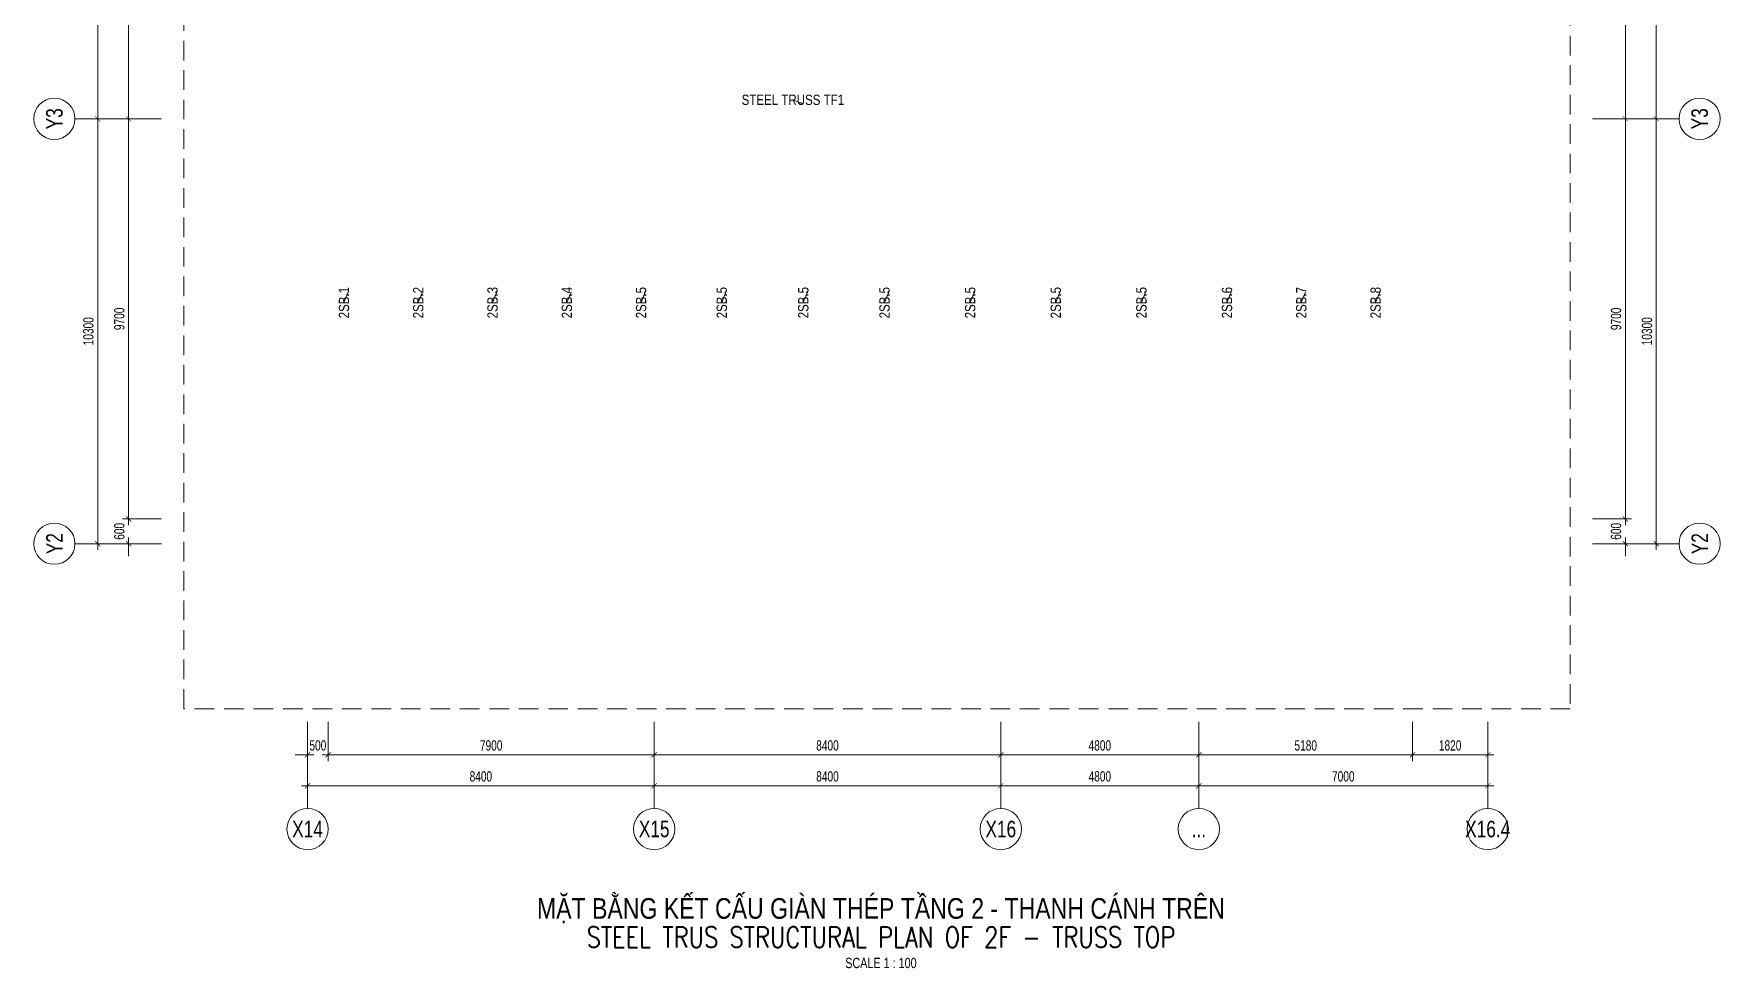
# Model space of a CAD drawing. Header units: millimetres. Extents: x 84463 to 294191, y -61495 to 44118.
# Drawn here: x 90013 to 130885, y -1193 to 21462 of the extents above; entities that cross this region are included whole.
import ezdxf
from ezdxf.enums import TextEntityAlignment as Align

# ---------------------------------------------------------------- set-up
doc = ezdxf.new("R2010")
doc.units = ezdxf.units.MM
doc.linetypes.add('CENTER2', pattern=[1.125, 0.75, -0.125, 0.125, -0.125])
doc.linetypes.add('HIDDEN2', pattern=[4.7625, 3.175, -1.5875])
for name, color, linetype, lineweight in [('$0$NDC_S_ANNO', 7, 'Continuous', 20), ('$0$NDC_S_DIM', 1, 'Continuous', 15), ('NDC_S_ANNO', 7, 'Continuous', 20), ('NDC_S_AXIS', 5, 'CENTER2', 13), ('NDC_S_BEAM NAME', 7, 'Continuous', 9), ('NDC_S_DIM', 1, 'Continuous', 15), ('NDC_S_ENG TITLE', 3, 'Continuous', 20), ('NDC_S_HIDDEN', 8, 'HIDDEN2', 13), ('NDC_S_SYMBOL', 1, 'Continuous', 15), ('NDC_S_TEXT SYMBOL', 7, 'Continuous', 20), ('NDC_S_VN TITLE', 6, 'Continuous', 35)]:
    doc.layers.add(name, color=color, linetype=linetype, lineweight=lineweight)
doc.styles.add('$0$ARIAL', font='arial.ttf', dxfattribs={"width": 0.8})
doc.styles.add('$0$NDC_DIM', font='', dxfattribs={"width": 0.75})
doc.styles.add('NDC_ANNO', font='', dxfattribs={"width": 0.8})
doc.styles.add('NDC_DIM', font='', dxfattribs={"width": 0.75})
doc.styles.add('NDC_EN TXT', font='romans.shx', dxfattribs={"width": 0.8})
doc.styles.add('NDC_VIE TXT', font='arial.ttf', dxfattribs={"width": 0.8})
doc.styles.get('$0$NDC_DIM').set_extended_font_data('Dotum')
doc.styles.get('NDC_ANNO').set_extended_font_data('Dotum')
doc.styles.get('NDC_DIM').set_extended_font_data('Dotum')
doc.dimstyles.new('$0$NDC_dim_iso', dxfattribs={"dimtxt": 2.5, "dimasz": 1, "dimexe": 1.5, "dimexo": 2.5, "dimgap": 1, "dimtad": 1, "dimdec": 0, "dimzin": 0, "dimdsep": 46, "dimtxsty": '$0$NDC_DIM', "dimblk": '$0$DIMMARK', "dimcen": 0.09, "dimdle": 1.2, "dimclrd": 1, "dimclre": 1, "dimclrt": 3, "dimadec": 0, "dimazin": 0, "dimtfac": 1, "dimtdec": 0, "dimtix": 1, "dimtofl": 0, "dimtmove": 0, "dimatfit": 3, "dimfxl": 8, "dimfxlon": 1, "dimtolj": 1, "dimtzin": 0, "dimarcsym": 0})
doc.dimstyles.new('NDC_dim_100', dxfattribs={"dimscale": 100, "dimtxt": 2.5, "dimasz": 1.5, "dimexe": 1.5, "dimexo": 2.5, "dimgap": 1, "dimtad": 1, "dimdec": 0, "dimzin": 0, "dimdsep": 46, "dimtxsty": 'NDC_DIM', "dimblk": 'DIMMARK', "dimcen": 0.09, "dimdle": 1.2, "dimclrd": 1, "dimclre": 1, "dimclrt": 3, "dimadec": 0, "dimazin": 0, "dimtfac": 1, "dimtdec": 0, "dimtix": 1, "dimtofl": 0, "dimtmove": 0, "dimatfit": 3, "dimfxl": 8, "dimfxlon": 1, "dimtolj": 1, "dimtzin": 0, "dimarcsym": 0})

# ---------------------------------------------------------------- blocks, each defined once
blk = doc.blocks.new('Drawing name_symbol')
at = {"layer": 'NDC_S_ENG TITLE', "style": 'NDC_EN TXT', "width": 0.8}
blk.add_attdef('SECTDET1', text='', height=5, dxfattribs=at).set_placement((0, 1.01), align=Align.CENTER)
at = {"layer": 'NDC_S_TEXT SYMBOL', "lineweight": 25, "style": 'NDC_ANNO', "width": 0.8}
blk.add_attdef('SSCALE', text='', height=2.5, dxfattribs=at).set_placement((0, -4), align=Align.CENTER)
at = {"layer": 'NDC_S_VN TITLE', "style": 'NDC_VIE TXT', "width": 0.8}
blk.add_attdef('SECTDET2', text='', height=5, dxfattribs=at).set_placement((0, 7.97), align=Align.CENTER)
blk = doc.blocks.new('$0$DIMMARK')
at = {"layer": '$0$NDC_S_DIM', "color": 1}
blk.add_line((-1.5, 0), (1, 0), dxfattribs=at)
at = {"layer": '$0$NDC_S_DIM', "color": 2, "const_width": 0.1}
blk.add_lwpolyline([(-0.42, -0.42), (0.42, 0.42)], dxfattribs=at)
blk = doc.blocks.new('DIMMARK')
at = {"layer": 'NDC_S_DIM', "color": 1}
blk.add_line((-1.5, 0), (1, 0), dxfattribs=at)
at = {"layer": 'NDC_S_DIM', "color": 2, "const_width": 0.1}
blk.add_lwpolyline([(-0.42, -0.42), (0.42, 0.42)], dxfattribs=at)
blk = doc.blocks.new('*D37')
at = {"layer": 'Defpoints', "color": 0, "transparency": 16777216}
for p in [(92313, 9700), (93649, 9700), (93649, 9100)]:
    blk.add_point(p, dxfattribs=at)
at = {"layer": 'NDC_S_DIM', "color": 1, "lineweight": -2, "transparency": 16777216}
for p, q in [((92313, 9850), (92313, 10000)), ((93113, 9700), (92163, 9700)), ((93113, 9100), (92163, 9100)), ((92313, 8950), (92313, 8800))]:
    blk.add_line(p, q, dxfattribs=at)
at = {"layer": 'NDC_S_DIM', "color": 1, "lineweight": -2, "transparency": 16777216, "xscale": 150, "yscale": 150, "zscale": 150}
for p, rotation in [((92313, 9700), 270), ((92313, 9100), 90)]:
    blk.add_blockref('DIMMARK', p, dxfattribs=dict(at, rotation=rotation))
at = {"layer": 'NDC_S_DIM', "color": 3, "transparency": 16777216, "insert": (92088, 9400), "char_height": 250, "attachment_point": 5, "rotation": 90, "style": 'NDC_DIM'}
blk.add_mtext('\\A1;600', dxfattribs=at)
blk = doc.blocks.new('*D38')
at = {"layer": 'Defpoints', "color": 0, "transparency": 16777216}
for p in [(92313, 19400), (93649, 19400), (93649, 9700)]:
    blk.add_point(p, dxfattribs=at)
at = {"layer": 'NDC_S_DIM', "color": 1, "lineweight": -2, "transparency": 16777216}
for p, q in [((93113, 19400), (92163, 19400)), ((92313, 9850), (92313, 19250)), ((93113, 9700), (92163, 9700))]:
    blk.add_line(p, q, dxfattribs=at)
at = {"layer": 'NDC_S_DIM', "color": 1, "lineweight": -2, "transparency": 16777216, "xscale": 150, "yscale": 150, "zscale": 150}
for p, rotation in [((92313, 19400), 90), ((92313, 9700), 270)]:
    blk.add_blockref('DIMMARK', p, dxfattribs=dict(at, rotation=rotation))
at = {"layer": 'NDC_S_DIM', "color": 3, "transparency": 16777216, "insert": (92088, 14550), "char_height": 250, "attachment_point": 5, "rotation": 90, "style": 'NDC_DIM'}
blk.add_mtext('\\A1;9700', dxfattribs=at)
blk = doc.blocks.new('*D39')
at = {"layer": 'Defpoints', "color": 0, "transparency": 16777216}
for p in [(92313, 28400), (93649, 28400), (93649, 19400)]:
    blk.add_point(p, dxfattribs=at)
at = {"layer": 'NDC_S_DIM', "color": 1, "lineweight": -2, "transparency": 16777216}
for p, q in [((93113, 28400), (92163, 28400)), ((92313, 19550), (92313, 28250)), ((93113, 19400), (92163, 19400))]:
    blk.add_line(p, q, dxfattribs=at)
at = {"layer": 'NDC_S_DIM', "color": 1, "lineweight": -2, "transparency": 16777216, "xscale": 150, "yscale": 150, "zscale": 150}
for p, rotation in [((92313, 28400), 90), ((92313, 19400), 270)]:
    blk.add_blockref('DIMMARK', p, dxfattribs=dict(at, rotation=rotation))
at = {"layer": 'NDC_S_DIM', "color": 3, "transparency": 16777216, "insert": (92088, 23900), "char_height": 250, "attachment_point": 5, "rotation": 90, "style": 'NDC_DIM'}
blk.add_mtext('\\A1;9000', dxfattribs=at)
blk = doc.blocks.new('*D43')
at = {"layer": 'Defpoints', "color": 0, "transparency": 16777216}
for p in [(93649, 28400), (91563, 19400), (93649, 19400)]:
    blk.add_point(p, dxfattribs=at)
at = {"layer": 'NDC_S_DIM', "color": 1, "lineweight": -2, "transparency": 16777216}
for p, q in [((92363, 28400), (91413, 28400)), ((91563, 28250), (91563, 19550)), ((92363, 19400), (91413, 19400))]:
    blk.add_line(p, q, dxfattribs=at)
at = {"layer": 'NDC_S_DIM', "color": 1, "lineweight": -2, "transparency": 16777216, "xscale": 150, "yscale": 150, "zscale": 150}
for p, rotation in [((91563, 28400), 90), ((91563, 19400), 270)]:
    blk.add_blockref('DIMMARK', p, dxfattribs=dict(at, rotation=rotation))
at = {"layer": 'NDC_S_DIM', "color": 3, "transparency": 16777216, "insert": (91338, 23900), "char_height": 250, "attachment_point": 5, "rotation": 90, "style": 'NDC_DIM'}
blk.add_mtext('\\A1;9000', dxfattribs=at)
blk = doc.blocks.new('*D44')
at = {"layer": 'Defpoints', "color": 0, "transparency": 16777216}
for p in [(93649, 19400), (91563, 9100), (93649, 9100)]:
    blk.add_point(p, dxfattribs=at)
at = {"layer": 'NDC_S_DIM', "color": 1, "lineweight": -2, "transparency": 16777216}
for p, q in [((92363, 19400), (91413, 19400)), ((91563, 19250), (91563, 9250)), ((92363, 9100), (91413, 9100))]:
    blk.add_line(p, q, dxfattribs=at)
at = {"layer": 'NDC_S_DIM', "color": 1, "lineweight": -2, "transparency": 16777216, "xscale": 150, "yscale": 150, "zscale": 150}
for p, rotation in [((91563, 19400), 90), ((91563, 9100), 270)]:
    blk.add_blockref('DIMMARK', p, dxfattribs=dict(at, rotation=rotation))
at = {"layer": 'NDC_S_DIM', "color": 3, "transparency": 16777216, "insert": (91338, 14250), "char_height": 250, "attachment_point": 5, "rotation": 90, "style": 'NDC_DIM'}
blk.add_mtext('\\A1;10300', dxfattribs=at)
blk = doc.blocks.new('*U18')
at = {"layer": 'NDC_S_SYMBOL'}
blk.add_line((-5, 0), (-9, 0), dxfattribs=at)
blk.add_circle((0, 0), 5, dxfattribs=at)
at = {"layer": 'NDC_S_TEXT SYMBOL', "color": 7, "style": 'NDC_ANNO', "width": 0.8}
blk.add_attdef('GRID', text='', height=4, rotation=90, dxfattribs=at).set_placement((0, 0), align=Align.MIDDLE)
blk = doc.blocks.new('*D21')
at = {"layer": 'Defpoints', "color": 0, "transparency": 16777216}
for p in [(127249, 9700), (128585, 9700), (127249, 9100)]:
    blk.add_point(p, dxfattribs=at)
at = {"layer": 'NDC_S_DIM', "color": 1, "lineweight": -2, "transparency": 16777216}
for p, q in [((128585, 9850), (128585, 10000)), ((127785, 9700), (128735, 9700)), ((127785, 9100), (128735, 9100)), ((128585, 8950), (128585, 8800))]:
    blk.add_line(p, q, dxfattribs=at)
at = {"layer": 'NDC_S_DIM', "color": 1, "lineweight": -2, "transparency": 16777216, "xscale": 150, "yscale": 150, "zscale": 150}
for p, rotation in [((128585, 9700), 270), ((128585, 9100), 90)]:
    blk.add_blockref('DIMMARK', p, dxfattribs=dict(at, rotation=rotation))
at = {"layer": 'NDC_S_DIM', "color": 3, "transparency": 16777216, "insert": (128360, 9400), "char_height": 250, "attachment_point": 5, "rotation": 90, "style": 'NDC_DIM'}
blk.add_mtext('\\A1;600', dxfattribs=at)
blk = doc.blocks.new('*D22')
at = {"layer": 'Defpoints', "color": 0, "transparency": 16777216}
for p in [(127249, 19400), (128585, 19400), (127249, 9700)]:
    blk.add_point(p, dxfattribs=at)
at = {"layer": 'NDC_S_DIM', "color": 1, "lineweight": -2, "transparency": 16777216}
for p, q in [((127785, 19400), (128735, 19400)), ((128585, 9850), (128585, 19250)), ((127785, 9700), (128735, 9700))]:
    blk.add_line(p, q, dxfattribs=at)
at = {"layer": 'NDC_S_DIM', "color": 1, "lineweight": -2, "transparency": 16777216, "xscale": 150, "yscale": 150, "zscale": 150}
for p, rotation in [((128585, 19400), 90), ((128585, 9700), 270)]:
    blk.add_blockref('DIMMARK', p, dxfattribs=dict(at, rotation=rotation))
at = {"layer": 'NDC_S_DIM', "color": 3, "transparency": 16777216, "insert": (128360, 14550), "char_height": 250, "attachment_point": 5, "rotation": 90, "style": 'NDC_DIM'}
blk.add_mtext('\\A1;9700', dxfattribs=at)
blk = doc.blocks.new('*D23')
at = {"layer": 'Defpoints', "color": 0, "transparency": 16777216}
for p in [(127249, 28400), (128585, 28400), (127249, 19400)]:
    blk.add_point(p, dxfattribs=at)
at = {"layer": 'NDC_S_DIM', "color": 1, "lineweight": -2, "transparency": 16777216}
for p, q in [((127785, 28400), (128735, 28400)), ((128585, 19550), (128585, 28250)), ((127785, 19400), (128735, 19400))]:
    blk.add_line(p, q, dxfattribs=at)
at = {"layer": 'NDC_S_DIM', "color": 1, "lineweight": -2, "transparency": 16777216, "xscale": 150, "yscale": 150, "zscale": 150}
for p, rotation in [((128585, 28400), 90), ((128585, 19400), 270)]:
    blk.add_blockref('DIMMARK', p, dxfattribs=dict(at, rotation=rotation))
at = {"layer": 'NDC_S_DIM', "color": 3, "transparency": 16777216, "insert": (128360, 23900), "char_height": 250, "attachment_point": 5, "rotation": 90, "style": 'NDC_DIM'}
blk.add_mtext('\\A1;9000', dxfattribs=at)
blk = doc.blocks.new('*D19')
at = {"layer": 'Defpoints', "color": 0, "transparency": 16777216}
for p in [(127249, 28400), (127249, 19400), (129335, 19400)]:
    blk.add_point(p, dxfattribs=at)
at = {"layer": 'NDC_S_DIM', "color": 1, "lineweight": -2, "transparency": 16777216}
for p, q in [((128535, 28400), (129485, 28400)), ((129335, 28250), (129335, 19550)), ((128535, 19400), (129485, 19400))]:
    blk.add_line(p, q, dxfattribs=at)
at = {"layer": 'NDC_S_DIM', "color": 1, "lineweight": -2, "transparency": 16777216, "xscale": 150, "yscale": 150, "zscale": 150}
for p, rotation in [((129335, 28400), 90), ((129335, 19400), 270)]:
    blk.add_blockref('DIMMARK', p, dxfattribs=dict(at, rotation=rotation))
at = {"layer": 'NDC_S_DIM', "color": 3, "transparency": 16777216, "insert": (129110, 23900), "char_height": 250, "attachment_point": 5, "rotation": 90, "style": 'NDC_DIM'}
blk.add_mtext('\\A1;9000', dxfattribs=at)
blk = doc.blocks.new('*D20')
at = {"layer": 'Defpoints', "color": 0, "transparency": 16777216}
for p in [(127249, 19400), (127249, 9100), (129335, 9100)]:
    blk.add_point(p, dxfattribs=at)
at = {"layer": 'NDC_S_DIM', "color": 1, "lineweight": -2, "transparency": 16777216}
for p, q in [((128535, 19400), (129485, 19400)), ((129335, 19250), (129335, 9250)), ((128535, 9100), (129485, 9100))]:
    blk.add_line(p, q, dxfattribs=at)
at = {"layer": 'NDC_S_DIM', "color": 1, "lineweight": -2, "transparency": 16777216, "xscale": 150, "yscale": 150, "zscale": 150}
for p, rotation in [((129335, 19400), 90), ((129335, 9100), 270)]:
    blk.add_blockref('DIMMARK', p, dxfattribs=dict(at, rotation=rotation))
at = {"layer": 'NDC_S_DIM', "color": 3, "transparency": 16777216, "insert": (129110, 14250), "char_height": 250, "attachment_point": 5, "rotation": 90, "style": 'NDC_DIM'}
blk.add_mtext('\\A1;10300', dxfattribs=at)
blk = doc.blocks.new('*D51')
at = {"layer": 'Defpoints', "color": 0, "transparency": 16777216}
for p in [(96649, 5100), (105049, 5100), (105049, 3232)]:
    blk.add_point(p, dxfattribs=at)
at = {"layer": 'NDC_S_DIM', "color": 1, "lineweight": -2, "transparency": 16777216}
for p, q in [((96649, 4032), (96649, 3082)), ((105049, 4032), (105049, 3082)), ((96799, 3232), (104899, 3232))]:
    blk.add_line(p, q, dxfattribs=at)
at = {"layer": 'NDC_S_DIM', "color": 1, "lineweight": -2, "transparency": 16777216, "xscale": 150, "yscale": 150, "zscale": 150, "rotation": 180}
blk.add_blockref('DIMMARK', (96649, 3232), dxfattribs=at)
at = {"layer": 'NDC_S_DIM', "color": 1, "lineweight": -2, "transparency": 16777216, "xscale": 150, "yscale": 150, "zscale": 150}
blk.add_blockref('DIMMARK', (105049, 3232), dxfattribs=at)
at = {"layer": 'NDC_S_DIM', "color": 3, "transparency": 16777216, "insert": (100849, 3458), "char_height": 250, "attachment_point": 5, "style": 'NDC_DIM'}
blk.add_mtext('\\A1;8400', dxfattribs=at)
blk = doc.blocks.new('*D52')
at = {"layer": 'Defpoints', "color": 0, "transparency": 16777216}
for p in [(105049, 5100), (113449, 5100), (113449, 3232)]:
    blk.add_point(p, dxfattribs=at)
at = {"layer": 'NDC_S_DIM', "color": 1, "lineweight": -2, "transparency": 16777216}
for p, q in [((105049, 4032), (105049, 3082)), ((113449, 4032), (113449, 3082)), ((105199, 3232), (113299, 3232))]:
    blk.add_line(p, q, dxfattribs=at)
at = {"layer": 'NDC_S_DIM', "color": 1, "lineweight": -2, "transparency": 16777216, "xscale": 150, "yscale": 150, "zscale": 150, "rotation": 180}
blk.add_blockref('DIMMARK', (105049, 3232), dxfattribs=at)
at = {"layer": 'NDC_S_DIM', "color": 1, "lineweight": -2, "transparency": 16777216, "xscale": 150, "yscale": 150, "zscale": 150}
blk.add_blockref('DIMMARK', (113449, 3232), dxfattribs=at)
at = {"layer": 'NDC_S_DIM', "color": 3, "transparency": 16777216, "insert": (109249, 3458), "char_height": 250, "attachment_point": 5, "style": 'NDC_DIM'}
blk.add_mtext('\\A1;8400', dxfattribs=at)
blk = doc.blocks.new('*D53')
at = {"layer": 'Defpoints', "color": 0, "transparency": 16777216}
for p in [(113449, 5100), (118249, 5100), (118249, 3232)]:
    blk.add_point(p, dxfattribs=at)
at = {"layer": 'NDC_S_DIM', "color": 1, "lineweight": -2, "transparency": 16777216}
for p, q in [((113449, 4032), (113449, 3082)), ((118249, 4032), (118249, 3082)), ((113599, 3232), (118099, 3232))]:
    blk.add_line(p, q, dxfattribs=at)
at = {"layer": 'NDC_S_DIM', "color": 1, "lineweight": -2, "transparency": 16777216, "xscale": 150, "yscale": 150, "zscale": 150, "rotation": 180}
blk.add_blockref('DIMMARK', (113449, 3232), dxfattribs=at)
at = {"layer": 'NDC_S_DIM', "color": 1, "lineweight": -2, "transparency": 16777216, "xscale": 150, "yscale": 150, "zscale": 150}
blk.add_blockref('DIMMARK', (118249, 3232), dxfattribs=at)
at = {"layer": 'NDC_S_DIM', "color": 3, "transparency": 16777216, "insert": (115849, 3458), "char_height": 250, "attachment_point": 5, "style": 'NDC_DIM'}
blk.add_mtext('\\A1;4800', dxfattribs=at)
blk = doc.blocks.new('*D54')
at = {"layer": 'Defpoints', "color": 0, "transparency": 16777216}
for p in [(118249, 5100), (125249, 5100), (125249, 3232)]:
    blk.add_point(p, dxfattribs=at)
at = {"layer": 'NDC_S_DIM', "color": 1, "lineweight": -2, "transparency": 16777216}
for p, q in [((118249, 4032), (118249, 3082)), ((125249, 4032), (125249, 3082)), ((118399, 3232), (125099, 3232))]:
    blk.add_line(p, q, dxfattribs=at)
at = {"layer": 'NDC_S_DIM', "color": 1, "lineweight": -2, "transparency": 16777216, "xscale": 150, "yscale": 150, "zscale": 150, "rotation": 180}
blk.add_blockref('DIMMARK', (118249, 3232), dxfattribs=at)
at = {"layer": 'NDC_S_DIM', "color": 1, "lineweight": -2, "transparency": 16777216, "xscale": 150, "yscale": 150, "zscale": 150}
blk.add_blockref('DIMMARK', (125249, 3232), dxfattribs=at)
at = {"layer": 'NDC_S_DIM', "color": 3, "transparency": 16777216, "insert": (121749, 3458), "char_height": 250, "attachment_point": 5, "style": 'NDC_DIM'}
blk.add_mtext('\\A1;7000', dxfattribs=at)
blk = doc.blocks.new('*U14')
at = {"layer": 'NDC_S_SYMBOL'}
blk.add_line((0, 5), (0, 9), dxfattribs=at)
blk.add_circle((0, 0), 5, dxfattribs=at)
at = {"layer": 'NDC_S_TEXT SYMBOL', "color": 7, "style": 'NDC_ANNO', "width": 0.8}
blk.add_attdef('GRID', text='', height=4, dxfattribs=at).set_placement((0, 0), align=Align.MIDDLE)
blk = doc.blocks.new('*D45')
at = {"layer": 'Defpoints', "color": 0, "transparency": 16777216}
for p in [(96649, 5100), (97149, 5100), (97149, 3982)]:
    blk.add_point(p, dxfattribs=at)
at = {"layer": 'NDC_S_DIM', "color": 1, "lineweight": -2, "transparency": 16777216}
for p, q in [((96649, 4782), (96649, 3832)), ((97149, 4782), (97149, 3832)), ((96499, 3982), (96349, 3982)), ((97299, 3982), (97449, 3982))]:
    blk.add_line(p, q, dxfattribs=at)
at = {"layer": 'NDC_S_DIM', "color": 1, "lineweight": -2, "transparency": 16777216, "xscale": 150, "yscale": 150, "zscale": 150}
blk.add_blockref('DIMMARK', (96649, 3982), dxfattribs=at)
at = {"layer": 'NDC_S_DIM', "color": 1, "lineweight": -2, "transparency": 16777216, "xscale": 150, "yscale": 150, "zscale": 150, "rotation": 180}
blk.add_blockref('DIMMARK', (97149, 3982), dxfattribs=at)
at = {"layer": 'NDC_S_DIM', "color": 3, "transparency": 16777216, "insert": (96899, 4208), "char_height": 250, "attachment_point": 5, "style": 'NDC_DIM'}
blk.add_mtext('\\A1;500', dxfattribs=at)
blk = doc.blocks.new('*D46')
at = {"layer": 'Defpoints', "color": 0, "transparency": 16777216}
for p in [(97149, 5100), (105049, 5100), (105049, 3982)]:
    blk.add_point(p, dxfattribs=at)
at = {"layer": 'NDC_S_DIM', "color": 1, "lineweight": -2, "transparency": 16777216}
for p, q in [((97149, 4782), (97149, 3832)), ((105049, 4782), (105049, 3832)), ((97299, 3982), (104899, 3982))]:
    blk.add_line(p, q, dxfattribs=at)
at = {"layer": 'NDC_S_DIM', "color": 1, "lineweight": -2, "transparency": 16777216, "xscale": 150, "yscale": 150, "zscale": 150, "rotation": 180}
blk.add_blockref('DIMMARK', (97149, 3982), dxfattribs=at)
at = {"layer": 'NDC_S_DIM', "color": 1, "lineweight": -2, "transparency": 16777216, "xscale": 150, "yscale": 150, "zscale": 150}
blk.add_blockref('DIMMARK', (105049, 3982), dxfattribs=at)
at = {"layer": 'NDC_S_DIM', "color": 3, "transparency": 16777216, "insert": (101099, 4208), "char_height": 250, "attachment_point": 5, "style": 'NDC_DIM'}
blk.add_mtext('\\A1;7900', dxfattribs=at)
blk = doc.blocks.new('*D47')
at = {"layer": 'Defpoints', "color": 0, "transparency": 16777216}
for p in [(105049, 5100), (113449, 5100), (113449, 3982)]:
    blk.add_point(p, dxfattribs=at)
at = {"layer": 'NDC_S_DIM', "color": 1, "lineweight": -2, "transparency": 16777216}
for p, q in [((105049, 4782), (105049, 3832)), ((113449, 4782), (113449, 3832)), ((105199, 3982), (113299, 3982))]:
    blk.add_line(p, q, dxfattribs=at)
at = {"layer": 'NDC_S_DIM', "color": 1, "lineweight": -2, "transparency": 16777216, "xscale": 150, "yscale": 150, "zscale": 150, "rotation": 180}
blk.add_blockref('DIMMARK', (105049, 3982), dxfattribs=at)
at = {"layer": 'NDC_S_DIM', "color": 1, "lineweight": -2, "transparency": 16777216, "xscale": 150, "yscale": 150, "zscale": 150}
blk.add_blockref('DIMMARK', (113449, 3982), dxfattribs=at)
at = {"layer": 'NDC_S_DIM', "color": 3, "transparency": 16777216, "insert": (109249, 4208), "char_height": 250, "attachment_point": 5, "style": 'NDC_DIM'}
blk.add_mtext('\\A1;8400', dxfattribs=at)
blk = doc.blocks.new('*D48')
at = {"layer": 'Defpoints', "color": 0, "transparency": 16777216}
for p in [(113449, 5100), (118249, 5100), (118249, 3982)]:
    blk.add_point(p, dxfattribs=at)
at = {"layer": 'NDC_S_DIM', "color": 1, "lineweight": -2, "transparency": 16777216}
for p, q in [((113449, 4782), (113449, 3832)), ((118249, 4782), (118249, 3832)), ((113599, 3982), (118099, 3982))]:
    blk.add_line(p, q, dxfattribs=at)
at = {"layer": 'NDC_S_DIM', "color": 1, "lineweight": -2, "transparency": 16777216, "xscale": 150, "yscale": 150, "zscale": 150, "rotation": 180}
blk.add_blockref('DIMMARK', (113449, 3982), dxfattribs=at)
at = {"layer": 'NDC_S_DIM', "color": 1, "lineweight": -2, "transparency": 16777216, "xscale": 150, "yscale": 150, "zscale": 150}
blk.add_blockref('DIMMARK', (118249, 3982), dxfattribs=at)
at = {"layer": 'NDC_S_DIM', "color": 3, "transparency": 16777216, "insert": (115849, 4208), "char_height": 250, "attachment_point": 5, "style": 'NDC_DIM'}
blk.add_mtext('\\A1;4800', dxfattribs=at)
blk = doc.blocks.new('*D49')
at = {"layer": 'Defpoints', "color": 0, "transparency": 16777216}
for p in [(118249, 5100), (123429, 5100), (123429, 3982)]:
    blk.add_point(p, dxfattribs=at)
at = {"layer": 'NDC_S_DIM', "color": 1, "lineweight": -2, "transparency": 16777216}
for p, q in [((118249, 4782), (118249, 3832)), ((123429, 4782), (123429, 3832)), ((118399, 3982), (123279, 3982))]:
    blk.add_line(p, q, dxfattribs=at)
at = {"layer": 'NDC_S_DIM', "color": 1, "lineweight": -2, "transparency": 16777216, "xscale": 150, "yscale": 150, "zscale": 150, "rotation": 180}
blk.add_blockref('DIMMARK', (118249, 3982), dxfattribs=at)
at = {"layer": 'NDC_S_DIM', "color": 1, "lineweight": -2, "transparency": 16777216, "xscale": 150, "yscale": 150, "zscale": 150}
blk.add_blockref('DIMMARK', (123429, 3982), dxfattribs=at)
at = {"layer": 'NDC_S_DIM', "color": 3, "transparency": 16777216, "insert": (120839, 4208), "char_height": 250, "attachment_point": 5, "style": 'NDC_DIM'}
blk.add_mtext('\\A1;5180', dxfattribs=at)
blk = doc.blocks.new('*D50')
at = {"layer": 'Defpoints', "color": 0, "transparency": 16777216}
for p in [(123429, 5100), (125249, 5100), (125249, 3982)]:
    blk.add_point(p, dxfattribs=at)
at = {"layer": 'NDC_S_DIM', "color": 1, "lineweight": -2, "transparency": 16777216}
for p, q in [((123429, 4782), (123429, 3832)), ((125249, 4782), (125249, 3832)), ((123579, 3982), (125099, 3982))]:
    blk.add_line(p, q, dxfattribs=at)
at = {"layer": 'NDC_S_DIM', "color": 1, "lineweight": -2, "transparency": 16777216, "xscale": 150, "yscale": 150, "zscale": 150, "rotation": 180}
blk.add_blockref('DIMMARK', (123429, 3982), dxfattribs=at)
at = {"layer": 'NDC_S_DIM', "color": 1, "lineweight": -2, "transparency": 16777216, "xscale": 150, "yscale": 150, "zscale": 150}
blk.add_blockref('DIMMARK', (125249, 3982), dxfattribs=at)
at = {"layer": 'NDC_S_DIM', "color": 3, "transparency": 16777216, "insert": (124339, 4208), "char_height": 250, "attachment_point": 5, "style": 'NDC_DIM'}
blk.add_mtext('\\A1;1820', dxfattribs=at)
blk = doc.blocks.new('*U17')
at = {"layer": '$0$NDC_S_ANNO', "ltscale": 0.8, "style": '$0$ARIAL', "width": 0.8, "flags": 1}
blk.add_attdef('CHU_THICH', text='', height=2.5, dxfattribs=at).set_placement((0, 0), align=Align.MIDDLE_CENTER)
at = {"layer": '$0$NDC_S_ANNO', "ltscale": 0.8, "style": '$0$ARIAL', "width": 0.8}
blk.add_attdef('TEN', text='', height=2.5, dxfattribs=at).set_placement((-2.58, 1.03), align=Align.MIDDLE_CENTER)
at = {"layer": 'Defpoints'}
blk.add_leader([(0, 0), (-2.58, 1.03)], dimstyle='$0$NDC_dim_iso', override={"dimgap": 0.625, "dimtad": 0}, dxfattribs=at)
blk = doc.blocks.new('Truc gian thep')
at = {"layer": 'NDC_S_AXIS'}
ref = blk.add_blockref('*U18', (90512.9, 19400), dxfattribs=dict(at, xscale=-100, yscale=100, zscale=100))
ref.add_attrib('GRID', 'Y3', dxfattribs={"layer": 'NDC_S_TEXT SYMBOL', "color": 7, "height": 400, "rotation": 90, "style": 'NDC_ANNO', "width": 0.8}).set_placement((90512.9, 19400), align=Align.MIDDLE)
at = {"layer": 'NDC_S_AXIS', "xscale": 100, "yscale": 100, "zscale": 100}
for name, p, values in [('*U18', (130385.2, 19400), {'GRID': 'Y3'}), ('*U18', (130385.2, 9100), {'GRID': 'Y2'}), ('*U14', (96649.1, 2182.5), {'GRID': 'X14'}), ('*U14', (105049.1, 2182.5), {'GRID': 'X15'}), ('*U14', (113449, 2182.5), {'GRID': 'X16'}), ('*U14', (118249.1, 2182.5), {'GRID': '...'}), ('*U14', (125249.1, 2182.5), {'GRID': 'X16.4'})]:
    blk.add_blockref(name, p, dxfattribs=at).add_auto_attribs(values)
at = {"layer": 'NDC_S_AXIS'}
ref = blk.add_blockref('*U18', (90512.9, 9100), dxfattribs=dict(at, xscale=-100, yscale=100, zscale=100))
ref.add_attrib('GRID', 'Y2', dxfattribs={"layer": 'NDC_S_TEXT SYMBOL', "color": 7, "height": 400, "rotation": 90, "style": 'NDC_ANNO', "width": 0.8}).set_placement((90512.9, 9100), align=Align.MIDDLE)
at = {"layer": 'NDC_S_DIM'}
for base, p1, p2, picture, middle in [((91562.9, 19400), (93649.1, 28400), (93649.1, 19400), '*D43', (91337.7, 23900)), ((92312.9, 28400), (93649.1, 19400), (93649.1, 28400), '*D39', (92087.7, 23900)), ((128585.2, 28400), (127249.1, 19400), (127249.1, 28400), '*D23', (128360, 23900)), ((129335.2, 19400), (127249.1, 28400), (127249.1, 19400), '*D19', (129110, 23900)), ((91562.9, 9100), (93649.1, 19400), (93649.1, 9100), '*D44', (91337.7, 14250)), ((92312.9, 19400), (93649.1, 9700), (93649.1, 19400), '*D38', (92087.7, 14550)), ((128585.2, 19400), (127249.1, 9700), (127249.1, 19400), '*D22', (128360, 14550)), ((129335.2, 9100), (127249.1, 19400), (127249.1, 9100), '*D20', (129110, 14250))]:
    dim = blk.add_linear_dim(base=base, p1=p1, p2=p2, angle=90, dimstyle='NDC_dim_100', override={"dimtmove": 1}, dxfattribs=at)
    dim.commit()
    dim.dimension.update_dxf_attribs({"geometry": picture, "text_midpoint": middle})
for base, p1, p2, picture, middle in [((92312.9, 9700), (93649.1, 9100), (93649.1, 9700), '*D37', (92087.7, 9400)), ((128585.2, 9700), (127249.1, 9100), (127249.1, 9700), '*D21', (128360, 9400))]:
    dim = blk.add_linear_dim(base=base, p1=p1, p2=p2, angle=90, dimstyle='NDC_dim_100', dxfattribs=at)
    dim.commit()
    dim.dimension.update_dxf_attribs({"geometry": picture, "text_midpoint": middle})
for base, p2, picture, middle in [((97149.1, 3982.5), (97149.1, 5100), '*D45', (96899.1, 4207.7)), ((105049.1, 3232.5), (105049.1, 5100), '*D51', (100849.1, 3457.7))]:
    dim = blk.add_linear_dim(base=base, p1=(96649.1, 5100), p2=p2, dimstyle='NDC_dim_100', dxfattribs=at)
    dim.commit()
    dim.dimension.update_dxf_attribs({"geometry": picture, "text_midpoint": middle})
for base, p1, p2, picture, middle in [((105049.1, 3982.5), (97149.1, 5100), (105049.1, 5100), '*D46', (101099.1, 4207.7)), ((113449, 3232.5), (105049.1, 5100), (113449, 5100), '*D52', (109249, 3457.7)), ((113449, 3982.5), (105049.1, 5100), (113449, 5100), '*D47', (109249, 4207.7)), ((118249.1, 3232.5), (113449, 5100), (118249.1, 5100), '*D53', (115849, 3457.7)), ((118249.1, 3982.5), (113449, 5100), (118249.1, 5100), '*D48', (115849, 4207.7)), ((125249.1, 3232.5), (118249.1, 5100), (125249.1, 5100), '*D54', (121749.1, 3457.7)), ((123429.1, 3982.5), (118249.1, 5100), (123429.1, 5100), '*D49', (120839.1, 4207.7)), ((125249.1, 3982.5), (123429.1, 5100), (125249.1, 5100), '*D50', (124339.1, 4207.7))]:
    dim = blk.add_linear_dim(base=base, p1=p1, p2=p2, dimstyle='NDC_dim_100', override={"dimtmove": 1}, dxfattribs=at)
    dim.commit()
    dim.dimension.update_dxf_attribs({"geometry": picture, "text_midpoint": middle})

msp = doc.modelspace()

# ---------------------------------------------------------------- linework, layer by layer
at = {"layer": 'NDC_S_HIDDEN', "ltscale": 150}
msp.add_lwpolyline([(93649.1, 40700), (127249.1, 40700), (127249.1, 5100), (93649.1, 5100)], close=True, dxfattribs=at)

# ---------------------------------------------------------------- block references
at = {"layer": 'NDC_S_ANNO', "xscale": 100, "yscale": 100, "zscale": 100}
msp.add_blockref('Drawing name_symbol', (110544, -789.3), dxfattribs=at).add_auto_attribs({'SECTDET1': 'STEEL TRUS STRUCTURAL PLAN OF 2F - TRUSS TOP', 'SECTDET2': 'MẶT BẰNG KẾT CẤU GIÀN THÉP TẦNG 2 - THANH CÁNH TRÊN', 'SSCALE': 'SCALE 1 : 100'})
at = {"layer": 'NDC_S_BEAM NAME', "xscale": 100, "yscale": 100, "zscale": 100}
msp.add_blockref('*U17', (108668.1, 19757.8), dxfattribs=at).add_auto_attribs({'TEN': 'STEEL TRUSS TF1'})
at = {"layer": 'NDC_S_BEAM NAME', "xscale": 100, "yscale": 100, "zscale": 100, "rotation": 90}
for p, values in [((97633.9, 15201), {'TEN': '2SB.1'}), ((99433.9, 15201), {'TEN': '2SB.2'}), ((101233.9, 15201), {'TEN': '2SB.3'}), ((103033.9, 15201), {'TEN': '2SB.4'}), ((104833.9, 15201), {'TEN': '2SB.5'}), ((106789.2, 15201), {'TEN': '2SB.5'}), ((108766.3, 15201), {'TEN': '2SB.5'}), ((110733.9, 15201), {'TEN': '2SB.5'}), ((112808.9, 15201), {'TEN': '2SB.5'}), ((114883.9, 15201), {'TEN': '2SB.5'}), ((116958.9, 15201), {'TEN': '2SB.5'}), ((119033.9, 15201), {'TEN': '2SB.6'}), ((120833.9, 15201), {'TEN': '2SB.7'}), ((122633.9, 15201), {'TEN': '2SB.8'})]:
    msp.add_blockref('*U17', p, dxfattribs=at).add_auto_attribs(values)
at = {"layer": 'NDC_S_DIM'}
msp.add_blockref('Truc gian thep', (0, 0), dxfattribs=at)

doc.saveas('drawing.dxf')
